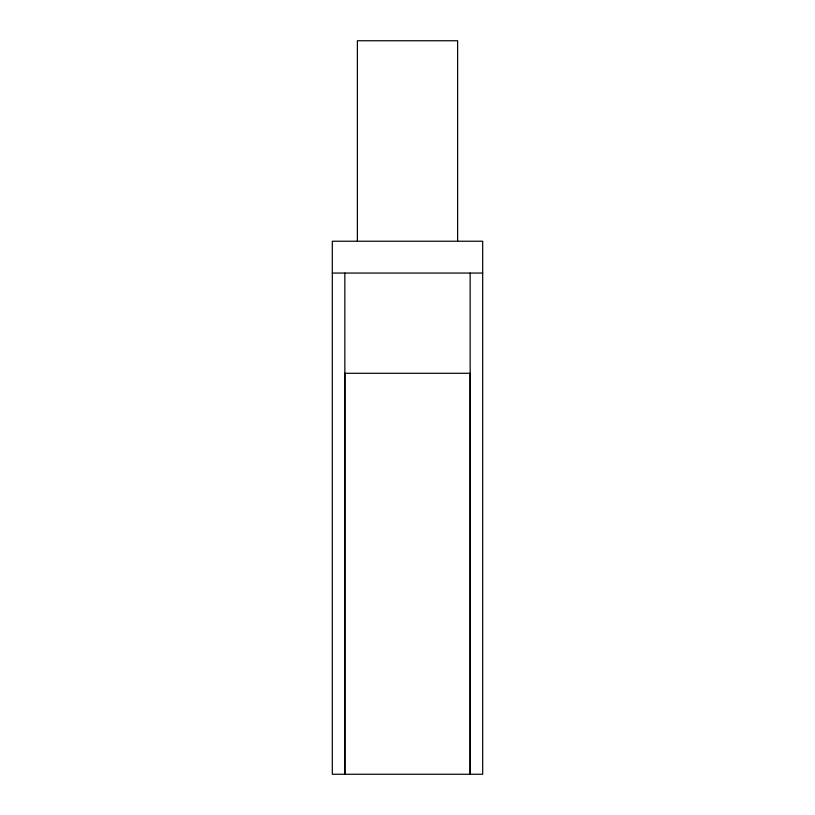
<?xml version="1.0" encoding="UTF-8"?>
<svg xmlns="http://www.w3.org/2000/svg" width="815" height="815" viewBox="0 0 815 815"><rect width="100%" height="100%" fill="white"/><g stroke="black" fill="none" stroke-linecap="round" stroke-linejoin="round"><path stroke-width="1.22" d="M332.316 273.056L332.316 241.23L482.684 241.23L482.684 774.25L332.316 774.25L332.316 273.056L482.684 273.056M470.153 273.056L470.153 774.25L470.153 373.29L344.847 373.29L344.847 774.25L344.847 273.056M457.623 241.23L457.623 40.75L357.378 40.75L357.378 241.23"/></g></svg>
